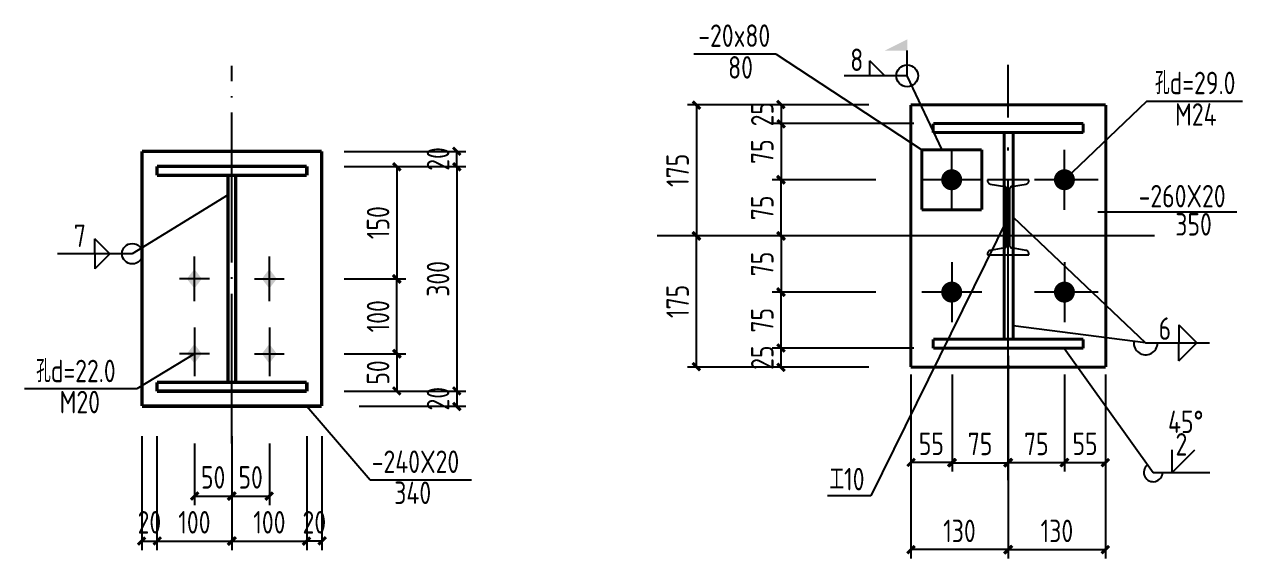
# Model space of a CAD drawing. Header units: millimetres. Extents: x 866561 to 877878, y 40199 to 44891.
# Drawn here: x 877280.9 to 877443.4, y 40334.5 to 40405.8 of the extents above; entities that cross this region are included whole.
import ezdxf

# ---------------------------------------------------------------- set-up
doc = ezdxf.new("R2010")
doc.units = ezdxf.units.MM
doc.header["$LTSCALE"] = 1000
doc.header["$MEASUREMENT"] = 0
doc.linetypes.add('DASH', pattern=[0.35, 0.25, -0.1])
doc.linetypes.add('DOTE', pattern=[2.42, 2, -0.2, 0.02, -0.2])
for name, color, linetype in [('10', 7, 'Continuous'), ('1000', 2, 'Continuous'), ('DIM', 7, 'Continuous'), ('DOTE', 1, 'DOTE'), ('Prof', 2, 'Continuous'), ('尺寸标注', 7, 'Continuous'), ('层10', 7, 'Continuous'), ('焊缝标注', 3, 'Continuous'), ('编号标注', 253, 'Continuous'), ('螺栓孔标注', 253, 'Continuous'), ('钢板标注', 253, 'Continuous')]:
    doc.layers.add(name, color=color, linetype=linetype)
doc.styles.add('GBHZ', font='gbenor.shx', dxfattribs={"width": 0.9, "bigfont": 'gbcbig.shx'})
doc.dimstyles.new('Y10', dxfattribs={"dimscale": 0, "dimtxt": 3, "dimasz": 0.01, "dimexe": 1.2, "dimexo": 1, "dimgap": 1, "dimtad": 1, "dimdec": 0, "dimlfac": 10, "dimzin": 0, "dimdsep": 46, "dimtxsty": 'GBHZ', "dimblk1": 'DX', "dimblk2": 'DX', "dimsah": 1, "dimcen": 0.09, "dimdle": 1, "dimadec": 0, "dimazin": 0, "dimtfac": 1, "dimtdec": 0, "dimtix": 1, "dimtmove": 2, "dimatfit": 3, "dimldrblk": 'DX', "dimfxl": 0, "dimtolj": 1, "dimtzin": 0, "dimarcsym": 0})

# ---------------------------------------------------------------- blocks, each defined once
blk = doc.blocks.new('DX')
at = {"color": 0, "linetype": 'ByBlock', "const_width": 40}
blk.add_lwpolyline([(-54, -51), (46, 49)], dxfattribs=at)
blk = doc.blocks.new('*D620')
at = {"layer": 'Defpoints', "color": 0, "linetype": 'ByBlock', "transparency": 16777216}
for p in [(877322.57, 40386.87), (877322.57, 40371.87, -3), (877330.57, 40371.87)]:
    blk.add_point(p, dxfattribs=at)
at = {"layer": 'DIM', "color": 0, "linetype": 'ByBlock', "lineweight": -2, "transparency": 16777216}
for p, q in [((877323.57, 40386.87), (877331.77, 40386.87)), ((877330.57, 40386.86), (877330.57, 40371.88)), ((877323.57, 40371.87), (877331.77, 40371.87))]:
    blk.add_line(p, q, dxfattribs=at)
at = {"layer": 'DIM', "color": 0, "linetype": 'ByBlock', "lineweight": -2, "transparency": 16777216, "xscale": 0.01, "yscale": 0.01, "zscale": 0.01}
for p, rotation in [((877330.57, 40386.87), 90), ((877330.57, 40371.87), 270)]:
    blk.add_blockref('DX', p, dxfattribs=dict(at, rotation=rotation))
at = {"layer": 'DIM', "color": 0, "linetype": 'ByBlock', "transparency": 16777216, "insert": (877328.07, 40379.37), "char_height": 3, "attachment_point": 5, "rotation": 90, "style": 'GBHZ'}
blk.add_mtext('\\A1;150', dxfattribs=at)
blk = doc.blocks.new('*D621')
at = {"layer": 'Defpoints', "color": 0, "linetype": 'ByBlock', "transparency": 16777216}
for p in [(877322.57, 40361.87, -3), (877322.57, 40356.87, -3), (877330.57, 40356.87)]:
    blk.add_point(p, dxfattribs=at)
at = {"layer": 'DIM', "color": 0, "linetype": 'ByBlock', "lineweight": -2, "transparency": 16777216}
for p, q in [((877323.57, 40361.87), (877331.77, 40361.87)), ((877330.57, 40361.86), (877330.57, 40356.88)), ((877323.57, 40356.87), (877331.77, 40356.87))]:
    blk.add_line(p, q, dxfattribs=at)
at = {"layer": 'DIM', "color": 0, "linetype": 'ByBlock', "lineweight": -2, "transparency": 16777216, "xscale": 0.01, "yscale": 0.01, "zscale": 0.01}
for p, rotation in [((877330.57, 40361.87), 90), ((877330.57, 40356.87), 270)]:
    blk.add_blockref('DX', p, dxfattribs=dict(at, rotation=rotation))
at = {"layer": 'DIM', "color": 0, "linetype": 'ByBlock', "transparency": 16777216, "insert": (877328.07, 40359.37), "char_height": 3, "attachment_point": 5, "rotation": 90, "style": 'GBHZ'}
blk.add_mtext('\\A1;50', dxfattribs=at)
blk = doc.blocks.new('*D622')
at = {"layer": 'Defpoints', "color": 0, "linetype": 'ByBlock', "transparency": 16777216}
for p in [(877303.57, 40350.87, -3), (877308.57, 40350.87, -3), (877308.57, 40342.87)]:
    blk.add_point(p, dxfattribs=at)
at = {"layer": 'DIM', "color": 0, "linetype": 'ByBlock', "lineweight": -2, "transparency": 16777216}
for p, q in [((877303.57, 40349.87), (877303.57, 40341.67)), ((877308.57, 40349.87), (877308.57, 40341.67)), ((877303.58, 40342.87), (877308.56, 40342.87))]:
    blk.add_line(p, q, dxfattribs=at)
at = {"layer": 'DIM', "color": 0, "linetype": 'ByBlock', "lineweight": -2, "transparency": 16777216, "xscale": 0.01, "yscale": 0.01, "zscale": 0.01, "rotation": 180}
blk.add_blockref('DX', (877303.57, 40342.87), dxfattribs=at)
at = {"layer": 'DIM', "color": 0, "linetype": 'ByBlock', "lineweight": -2, "transparency": 16777216, "xscale": 0.01, "yscale": 0.01, "zscale": 0.01}
blk.add_blockref('DX', (877308.57, 40342.87), dxfattribs=at)
at = {"layer": 'DIM', "color": 0, "linetype": 'ByBlock', "transparency": 16777216, "insert": (877306.07, 40345.37), "char_height": 3, "attachment_point": 5, "style": 'GBHZ'}
blk.add_mtext('\\A1;50', dxfattribs=at)
blk = doc.blocks.new('*D623')
at = {"layer": 'Defpoints', "color": 0, "linetype": 'ByBlock', "transparency": 16777216}
for p in [(877308.57, 40350.87, -3), (877313.57, 40350.87, -3), (877313.57, 40342.87)]:
    blk.add_point(p, dxfattribs=at)
at = {"layer": 'DIM', "color": 0, "linetype": 'ByBlock', "lineweight": -2, "transparency": 16777216}
for p, q in [((877308.57, 40349.87), (877308.57, 40341.67)), ((877313.57, 40349.87), (877313.57, 40341.67)), ((877308.58, 40342.87), (877313.56, 40342.87))]:
    blk.add_line(p, q, dxfattribs=at)
at = {"layer": 'DIM', "color": 0, "linetype": 'ByBlock', "lineweight": -2, "transparency": 16777216, "xscale": 0.01, "yscale": 0.01, "zscale": 0.01, "rotation": 180}
blk.add_blockref('DX', (877308.57, 40342.87), dxfattribs=at)
at = {"layer": 'DIM', "color": 0, "linetype": 'ByBlock', "lineweight": -2, "transparency": 16777216, "xscale": 0.01, "yscale": 0.01, "zscale": 0.01}
blk.add_blockref('DX', (877313.57, 40342.87), dxfattribs=at)
at = {"layer": 'DIM', "color": 0, "linetype": 'ByBlock', "transparency": 16777216, "insert": (877311.07, 40345.37), "char_height": 3, "attachment_point": 5, "style": 'GBHZ'}
blk.add_mtext('\\A1;50', dxfattribs=at)
blk = doc.blocks.new('*D624')
at = {"layer": 'Defpoints', "color": 0, "linetype": 'ByBlock', "transparency": 16777216}
for p in [(877298.57, 40351.87, -3), (877308.57, 40351.87, -3), (877308.57, 40336.87)]:
    blk.add_point(p, dxfattribs=at)
at = {"layer": 'DIM', "color": 0, "linetype": 'ByBlock', "lineweight": -2, "transparency": 16777216}
for p, q in [((877298.57, 40350.87), (877298.57, 40335.67)), ((877308.57, 40350.87), (877308.57, 40335.67)), ((877298.58, 40336.87), (877308.56, 40336.87))]:
    blk.add_line(p, q, dxfattribs=at)
at = {"layer": 'DIM', "color": 0, "linetype": 'ByBlock', "lineweight": -2, "transparency": 16777216, "xscale": 0.01, "yscale": 0.01, "zscale": 0.01, "rotation": 180}
blk.add_blockref('DX', (877298.57, 40336.87), dxfattribs=at)
at = {"layer": 'DIM', "color": 0, "linetype": 'ByBlock', "lineweight": -2, "transparency": 16777216, "xscale": 0.01, "yscale": 0.01, "zscale": 0.01}
blk.add_blockref('DX', (877308.57, 40336.87), dxfattribs=at)
at = {"layer": 'DIM', "color": 0, "linetype": 'ByBlock', "transparency": 16777216, "insert": (877303.57, 40339.37), "char_height": 3, "attachment_point": 5, "style": 'GBHZ'}
blk.add_mtext('\\A1;100', dxfattribs=at)
blk = doc.blocks.new('*D625')
at = {"layer": 'Defpoints', "color": 0, "linetype": 'ByBlock', "transparency": 16777216}
for p in [(877308.57, 40351.87, -3), (877318.57, 40351.87, -3), (877318.57, 40336.87)]:
    blk.add_point(p, dxfattribs=at)
at = {"layer": 'DIM', "color": 0, "linetype": 'ByBlock', "lineweight": -2, "transparency": 16777216}
for p, q in [((877308.57, 40350.87), (877308.57, 40335.67)), ((877318.57, 40350.87), (877318.57, 40335.67)), ((877308.58, 40336.87), (877318.56, 40336.87))]:
    blk.add_line(p, q, dxfattribs=at)
at = {"layer": 'DIM', "color": 0, "linetype": 'ByBlock', "lineweight": -2, "transparency": 16777216, "xscale": 0.01, "yscale": 0.01, "zscale": 0.01, "rotation": 180}
blk.add_blockref('DX', (877308.57, 40336.87), dxfattribs=at)
at = {"layer": 'DIM', "color": 0, "linetype": 'ByBlock', "lineweight": -2, "transparency": 16777216, "xscale": 0.01, "yscale": 0.01, "zscale": 0.01}
blk.add_blockref('DX', (877318.57, 40336.87), dxfattribs=at)
at = {"layer": 'DIM', "color": 0, "linetype": 'ByBlock', "transparency": 16777216, "insert": (877313.57, 40339.37), "char_height": 3, "attachment_point": 5, "style": 'GBHZ'}
blk.add_mtext('\\A1;100', dxfattribs=at)
blk = doc.blocks.new('*D626')
at = {"layer": 'Defpoints', "color": 0, "linetype": 'ByBlock', "transparency": 16777216}
for p in [(877330.57, 40386.87, -3), (877322.57, 40356.87, -3), (877338.57, 40356.87)]:
    blk.add_point(p, dxfattribs=at)
at = {"layer": 'DIM', "color": 0, "linetype": 'ByBlock', "lineweight": -2, "transparency": 16777216}
for p, q in [((877331.57, 40386.87), (877339.77, 40386.87)), ((877338.57, 40386.86), (877338.57, 40356.88)), ((877323.57, 40356.87), (877339.77, 40356.87))]:
    blk.add_line(p, q, dxfattribs=at)
at = {"layer": 'DIM', "color": 0, "linetype": 'ByBlock', "lineweight": -2, "transparency": 16777216, "xscale": 0.01, "yscale": 0.01, "zscale": 0.01}
for p, rotation in [((877338.57, 40386.87), 90), ((877338.57, 40356.87), 270)]:
    blk.add_blockref('DX', p, dxfattribs=dict(at, rotation=rotation))
at = {"layer": 'DIM', "color": 0, "linetype": 'ByBlock', "transparency": 16777216, "insert": (877336.07, 40371.87), "char_height": 3, "attachment_point": 5, "rotation": 90, "style": 'GBHZ'}
blk.add_mtext('\\A1;300', dxfattribs=at)
blk = doc.blocks.new('*D627')
at = {"layer": 'Defpoints', "color": 0, "linetype": 'ByBlock', "transparency": 16777216}
for p in [(877323.57, 40356.87), (877324.57, 40354.87), (877338.57, 40354.87)]:
    blk.add_point(p, dxfattribs=at)
at = {"layer": 'DIM', "color": 0, "linetype": 'ByBlock', "lineweight": -2, "transparency": 16777216}
for p, q in [((877324.57, 40356.87), (877339.77, 40356.87)), ((877338.57, 40356.88), (877338.57, 40356.89)), ((877338.57, 40356.87), (877338.57, 40354.87)), ((877325.57, 40354.87), (877339.77, 40354.87)), ((877338.57, 40354.86), (877338.57, 40354.85))]:
    blk.add_line(p, q, dxfattribs=at)
at = {"layer": 'DIM', "color": 0, "linetype": 'ByBlock', "lineweight": -2, "transparency": 16777216, "xscale": 0.01, "yscale": 0.01, "zscale": 0.01}
for p, rotation in [((877338.57, 40356.87), 270), ((877338.57, 40354.87), 90)]:
    blk.add_blockref('DX', p, dxfattribs=dict(at, rotation=rotation))
at = {"layer": 'DIM', "color": 0, "linetype": 'ByBlock', "transparency": 16777216, "insert": (877336.07, 40355.87), "char_height": 3, "attachment_point": 5, "rotation": 90, "style": 'GBHZ'}
blk.add_mtext('\\A1;20', dxfattribs=at)
blk = doc.blocks.new('*D628')
at = {"layer": 'Defpoints', "color": 0, "linetype": 'ByBlock', "transparency": 16777216}
for p in [(877322.57, 40388.87, -3), (877338.57, 40388.87), (877323.57, 40386.87)]:
    blk.add_point(p, dxfattribs=at)
at = {"layer": 'DIM', "color": 0, "linetype": 'ByBlock', "lineweight": -2, "transparency": 16777216}
for p, q in [((877323.57, 40388.87), (877339.77, 40388.87)), ((877338.57, 40388.88), (877338.57, 40388.89)), ((877338.57, 40386.87), (877338.57, 40388.87)), ((877324.57, 40386.87), (877339.77, 40386.87)), ((877338.57, 40386.86), (877338.57, 40386.85))]:
    blk.add_line(p, q, dxfattribs=at)
at = {"layer": 'DIM', "color": 0, "linetype": 'ByBlock', "lineweight": -2, "transparency": 16777216, "xscale": 0.01, "yscale": 0.01, "zscale": 0.01}
for p, rotation in [((877338.57, 40388.87), 270), ((877338.57, 40386.87), 90)]:
    blk.add_blockref('DX', p, dxfattribs=dict(at, rotation=rotation))
at = {"layer": 'DIM', "color": 0, "linetype": 'ByBlock', "transparency": 16777216, "insert": (877336.07, 40387.87), "char_height": 3, "attachment_point": 5, "rotation": 90, "style": 'GBHZ'}
blk.add_mtext('\\A1;20', dxfattribs=at)
blk = doc.blocks.new('*D629')
at = {"layer": 'Defpoints', "color": 0, "linetype": 'ByBlock', "transparency": 16777216}
for p in [(877322.57, 40371.87, -3), (877330.57, 40371.87), (877322.57, 40361.87, -3)]:
    blk.add_point(p, dxfattribs=at)
at = {"layer": 'DIM', "color": 0, "linetype": 'ByBlock', "lineweight": -2, "transparency": 16777216}
for p, q in [((877323.57, 40371.87), (877331.77, 40371.87)), ((877330.57, 40361.88), (877330.57, 40371.86)), ((877323.57, 40361.87), (877331.77, 40361.87))]:
    blk.add_line(p, q, dxfattribs=at)
at = {"layer": 'DIM', "color": 0, "linetype": 'ByBlock', "lineweight": -2, "transparency": 16777216, "xscale": 0.01, "yscale": 0.01, "zscale": 0.01}
for p, rotation in [((877330.57, 40371.87), 90), ((877330.57, 40361.87), 270)]:
    blk.add_blockref('DX', p, dxfattribs=dict(at, rotation=rotation))
at = {"layer": 'DIM', "color": 0, "linetype": 'ByBlock', "transparency": 16777216, "insert": (877328.07, 40366.87), "char_height": 3, "attachment_point": 5, "rotation": 90, "style": 'GBHZ'}
blk.add_mtext('\\A1;100', dxfattribs=at)
blk = doc.blocks.new('*D630')
at = {"layer": 'Defpoints', "color": 0, "linetype": 'ByBlock', "transparency": 16777216}
for p in [(877318.57, 40351.87, -3), (877320.57, 40351.87, -3), (877318.57, 40336.87)]:
    blk.add_point(p, dxfattribs=at)
at = {"layer": 'DIM', "color": 0, "linetype": 'ByBlock', "lineweight": -2, "transparency": 16777216}
for p, q in [((877318.57, 40350.87), (877318.57, 40335.67)), ((877320.57, 40350.87), (877320.57, 40335.67)), ((877318.56, 40336.87), (877318.55, 40336.87)), ((877320.57, 40336.87), (877318.57, 40336.87)), ((877320.58, 40336.87), (877320.59, 40336.87))]:
    blk.add_line(p, q, dxfattribs=at)
at = {"layer": 'DIM', "color": 0, "linetype": 'ByBlock', "lineweight": -2, "transparency": 16777216, "xscale": 0.01, "yscale": 0.01, "zscale": 0.01}
blk.add_blockref('DX', (877318.57, 40336.87), dxfattribs=at)
at = {"layer": 'DIM', "color": 0, "linetype": 'ByBlock', "lineweight": -2, "transparency": 16777216, "xscale": 0.01, "yscale": 0.01, "zscale": 0.01, "rotation": 180}
blk.add_blockref('DX', (877320.57, 40336.87), dxfattribs=at)
at = {"layer": 'DIM', "color": 0, "linetype": 'ByBlock', "transparency": 16777216, "insert": (877319.57, 40339.37), "char_height": 3, "attachment_point": 5, "style": 'GBHZ'}
blk.add_mtext('\\A1;20', dxfattribs=at)
blk = doc.blocks.new('*D631')
at = {"layer": 'Defpoints', "color": 0, "linetype": 'ByBlock', "transparency": 16777216}
for p in [(877296.57, 40351.87, -3), (877298.57, 40351.87, -3), (877298.57, 40336.87)]:
    blk.add_point(p, dxfattribs=at)
at = {"layer": 'DIM', "color": 0, "linetype": 'ByBlock', "lineweight": -2, "transparency": 16777216}
for p, q in [((877296.57, 40350.87), (877296.57, 40335.67)), ((877298.57, 40350.87), (877298.57, 40335.67)), ((877296.56, 40336.87), (877296.55, 40336.87)), ((877296.57, 40336.87), (877298.57, 40336.87)), ((877298.58, 40336.87), (877298.59, 40336.87))]:
    blk.add_line(p, q, dxfattribs=at)
at = {"layer": 'DIM', "color": 0, "linetype": 'ByBlock', "lineweight": -2, "transparency": 16777216, "xscale": 0.01, "yscale": 0.01, "zscale": 0.01}
blk.add_blockref('DX', (877296.57, 40336.87), dxfattribs=at)
at = {"layer": 'DIM', "color": 0, "linetype": 'ByBlock', "lineweight": -2, "transparency": 16777216, "xscale": 0.01, "yscale": 0.01, "zscale": 0.01, "rotation": 180}
blk.add_blockref('DX', (877298.57, 40336.87), dxfattribs=at)
at = {"layer": 'DIM', "color": 0, "linetype": 'ByBlock', "transparency": 16777216, "insert": (877297.57, 40339.37), "char_height": 3, "attachment_point": 5, "style": 'GBHZ'}
blk.add_mtext('\\A1;20', dxfattribs=at)
blk = doc.blocks.new('*D778')
at = {"layer": 'Defpoints', "color": 0, "linetype": 'ByBlock', "transparency": 16777216}
for p in [(877412.12, 40352.1), (877425.12, 40352.1), (877425.12, 40335.72)]:
    blk.add_point(p, dxfattribs=at)
at = {"layer": 'DIM', "color": 0, "linetype": 'ByBlock', "lineweight": -2, "transparency": 16777216}
for p, q in [((877412.12, 40351.1), (877412.12, 40334.52)), ((877425.12, 40351.1), (877425.12, 40334.52)), ((877412.13, 40335.72), (877425.11, 40335.72))]:
    blk.add_line(p, q, dxfattribs=at)
at = {"layer": 'DIM', "color": 0, "linetype": 'ByBlock', "lineweight": -2, "transparency": 16777216, "xscale": 0.01, "yscale": 0.01, "zscale": 0.01, "rotation": 180}
blk.add_blockref('DX', (877412.12, 40335.72), dxfattribs=at)
at = {"layer": 'DIM', "color": 0, "linetype": 'ByBlock', "lineweight": -2, "transparency": 16777216, "xscale": 0.01, "yscale": 0.01, "zscale": 0.01}
blk.add_blockref('DX', (877425.12, 40335.72), dxfattribs=at)
at = {"layer": 'DIM', "color": 0, "linetype": 'ByBlock', "transparency": 16777216, "insert": (877418.62, 40338.22), "char_height": 3, "attachment_point": 5, "style": 'GBHZ'}
blk.add_mtext('\\A1;130', dxfattribs=at)
blk = doc.blocks.new('*D779')
at = {"layer": 'Defpoints', "color": 0, "linetype": 'ByBlock', "transparency": 16777216}
for p in [(877412.12, 40353.36), (877399.12, 40352.1), (877399.12, 40335.72)]:
    blk.add_point(p, dxfattribs=at)
at = {"layer": 'DIM', "color": 0, "linetype": 'ByBlock', "lineweight": -2, "transparency": 16777216}
for p, q in [((877399.12, 40351.1), (877399.12, 40334.52)), ((877412.12, 40352.36), (877412.12, 40334.52)), ((877412.11, 40335.72), (877399.13, 40335.72))]:
    blk.add_line(p, q, dxfattribs=at)
at = {"layer": 'DIM', "color": 0, "linetype": 'ByBlock', "lineweight": -2, "transparency": 16777216, "xscale": 0.01, "yscale": 0.01, "zscale": 0.01, "rotation": 180}
blk.add_blockref('DX', (877399.12, 40335.72), dxfattribs=at)
at = {"layer": 'DIM', "color": 0, "linetype": 'ByBlock', "lineweight": -2, "transparency": 16777216, "xscale": 0.01, "yscale": 0.01, "zscale": 0.01}
blk.add_blockref('DX', (877412.12, 40335.72), dxfattribs=at)
at = {"layer": 'DIM', "color": 0, "linetype": 'ByBlock', "transparency": 16777216, "insert": (877405.62, 40338.22), "char_height": 3, "attachment_point": 5, "style": 'GBHZ'}
blk.add_mtext('\\A1;130', dxfattribs=at)
blk = doc.blocks.new('*D780')
at = {"layer": 'Defpoints', "color": 0, "linetype": 'ByBlock', "transparency": 16777216}
for p in [(877390.98, 40395.1), (877370.53, 40377.6), (877387.98, 40377.6)]:
    blk.add_point(p, dxfattribs=at)
at = {"layer": 'DIM', "color": 0, "linetype": 'ByBlock', "lineweight": -2, "transparency": 16777216}
for p, q in [((877389.98, 40395.1), (877369.33, 40395.1)), ((877370.53, 40395.09), (877370.53, 40377.61)), ((877386.98, 40377.6), (877369.33, 40377.6))]:
    blk.add_line(p, q, dxfattribs=at)
at = {"layer": 'DIM', "color": 0, "linetype": 'ByBlock', "lineweight": -2, "transparency": 16777216, "xscale": 0.01, "yscale": 0.01, "zscale": 0.01}
for p, rotation in [((877370.53, 40395.1), 90), ((877370.53, 40377.6), 270)]:
    blk.add_blockref('DX', p, dxfattribs=dict(at, rotation=rotation))
at = {"layer": 'DIM', "color": 0, "linetype": 'ByBlock', "transparency": 16777216, "insert": (877368.03, 40386.35), "char_height": 3, "attachment_point": 5, "rotation": 90, "style": 'GBHZ'}
blk.add_mtext('\\A1;175', dxfattribs=at)
blk = doc.blocks.new('*D781')
at = {"layer": 'Defpoints', "color": 0, "linetype": 'ByBlock', "transparency": 16777216}
for p in [(877370.53, 40377.6), (877387.98, 40377.6), (877390.98, 40360.1)]:
    blk.add_point(p, dxfattribs=at)
at = {"layer": 'DIM', "color": 0, "linetype": 'ByBlock', "lineweight": -2, "transparency": 16777216}
for p, q in [((877386.98, 40377.6), (877369.33, 40377.6)), ((877370.53, 40360.11), (877370.53, 40377.59)), ((877389.98, 40360.1), (877369.33, 40360.1))]:
    blk.add_line(p, q, dxfattribs=at)
at = {"layer": 'DIM', "color": 0, "linetype": 'ByBlock', "lineweight": -2, "transparency": 16777216, "xscale": 0.01, "yscale": 0.01, "zscale": 0.01}
for p, rotation in [((877370.53, 40377.6), 90), ((877370.53, 40360.1), 270)]:
    blk.add_blockref('DX', p, dxfattribs=dict(at, rotation=rotation))
at = {"layer": 'DIM', "color": 0, "linetype": 'ByBlock', "transparency": 16777216, "insert": (877368.03, 40368.85), "char_height": 3, "attachment_point": 5, "rotation": 90, "style": 'GBHZ'}
blk.add_mtext('\\A1;175', dxfattribs=at)
blk = doc.blocks.new('*D782')
at = {"layer": 'Defpoints', "color": 0, "linetype": 'ByBlock', "transparency": 16777216}
for p in [(877399.12, 40360.1), (877404.63, 40360.1), (877399.12, 40347.35)]:
    blk.add_point(p, dxfattribs=at)
at = {"layer": 'DIM', "color": 0, "linetype": 'ByBlock', "lineweight": -2, "transparency": 16777216}
for p, q in [((877399.12, 40359.1), (877399.12, 40346.15)), ((877404.63, 40359.1), (877404.63, 40346.15)), ((877404.62, 40347.35), (877399.13, 40347.35))]:
    blk.add_line(p, q, dxfattribs=at)
at = {"layer": 'DIM', "color": 0, "linetype": 'ByBlock', "lineweight": -2, "transparency": 16777216, "xscale": 0.01, "yscale": 0.01, "zscale": 0.01, "rotation": 180}
blk.add_blockref('DX', (877399.12, 40347.35), dxfattribs=at)
at = {"layer": 'DIM', "color": 0, "linetype": 'ByBlock', "lineweight": -2, "transparency": 16777216, "xscale": 0.01, "yscale": 0.01, "zscale": 0.01}
blk.add_blockref('DX', (877404.63, 40347.35), dxfattribs=at)
at = {"layer": 'DIM', "color": 0, "linetype": 'ByBlock', "transparency": 16777216, "insert": (877401.87, 40349.85), "char_height": 3, "attachment_point": 5, "style": 'GBHZ'}
blk.add_mtext('\\A1;55', dxfattribs=at)
blk = doc.blocks.new('*D783')
at = {"layer": 'Defpoints', "color": 0, "linetype": 'ByBlock', "transparency": 16777216}
for p in [(877412.12, 40362.6), (877404.63, 40360.1), (877412.12, 40347.33)]:
    blk.add_point(p, dxfattribs=at)
at = {"layer": 'DIM', "color": 0, "linetype": 'ByBlock', "lineweight": -2, "transparency": 16777216}
for p, q in [((877412.12, 40361.6), (877412.12, 40346.13)), ((877404.63, 40359.1), (877404.63, 40346.13)), ((877404.64, 40347.33), (877412.11, 40347.33))]:
    blk.add_line(p, q, dxfattribs=at)
at = {"layer": 'DIM', "color": 0, "linetype": 'ByBlock', "lineweight": -2, "transparency": 16777216, "xscale": 0.01, "yscale": 0.01, "zscale": 0.01, "rotation": 180}
blk.add_blockref('DX', (877404.63, 40347.33), dxfattribs=at)
at = {"layer": 'DIM', "color": 0, "linetype": 'ByBlock', "lineweight": -2, "transparency": 16777216, "xscale": 0.01, "yscale": 0.01, "zscale": 0.01}
blk.add_blockref('DX', (877412.12, 40347.33), dxfattribs=at)
at = {"layer": 'DIM', "color": 0, "linetype": 'ByBlock', "transparency": 16777216, "insert": (877408.37, 40349.83), "char_height": 3, "attachment_point": 5, "style": 'GBHZ'}
blk.add_mtext('\\A1;75', dxfattribs=at)
blk = doc.blocks.new('*D784')
at = {"layer": 'Defpoints', "color": 0, "linetype": 'ByBlock', "transparency": 16777216}
for p in [(877394.55, 40395.1), (877381.82, 40392.6), (877400.55, 40392.6)]:
    blk.add_point(p, dxfattribs=at)
at = {"layer": 'DIM', "color": 0, "linetype": 'ByBlock', "lineweight": -2, "transparency": 16777216}
for p, q in [((877393.55, 40395.1), (877380.62, 40395.1)), ((877381.82, 40395.11), (877381.82, 40395.12)), ((877381.82, 40395.1), (877381.82, 40392.6)), ((877399.55, 40392.6), (877380.62, 40392.6)), ((877381.82, 40392.59), (877381.82, 40392.58))]:
    blk.add_line(p, q, dxfattribs=at)
at = {"layer": 'DIM', "color": 0, "linetype": 'ByBlock', "lineweight": -2, "transparency": 16777216, "xscale": 0.01, "yscale": 0.01, "zscale": 0.01}
for p, rotation in [((877381.82, 40395.1), 270), ((877381.82, 40392.6), 90)]:
    blk.add_blockref('DX', p, dxfattribs=dict(at, rotation=rotation))
at = {"layer": 'DIM', "color": 0, "linetype": 'ByBlock', "transparency": 16777216, "insert": (877379.32, 40393.85), "char_height": 3, "attachment_point": 5, "rotation": 90, "style": 'GBHZ'}
blk.add_mtext('\\A1;25', dxfattribs=at)
blk = doc.blocks.new('*D785')
at = {"layer": 'Defpoints', "color": 0, "linetype": 'ByBlock', "transparency": 16777216}
for p in [(877400.55, 40392.6), (877381.82, 40385.1), (877395.48, 40385.1)]:
    blk.add_point(p, dxfattribs=at)
at = {"layer": 'DIM', "color": 0, "linetype": 'ByBlock', "lineweight": -2, "transparency": 16777216}
for p, q in [((877399.55, 40392.6), (877380.62, 40392.6)), ((877381.82, 40392.59), (877381.82, 40385.11)), ((877394.48, 40385.1), (877380.62, 40385.1))]:
    blk.add_line(p, q, dxfattribs=at)
at = {"layer": 'DIM', "color": 0, "linetype": 'ByBlock', "lineweight": -2, "transparency": 16777216, "xscale": 0.01, "yscale": 0.01, "zscale": 0.01}
for p, rotation in [((877381.82, 40392.6), 90), ((877381.82, 40385.1), 270)]:
    blk.add_blockref('DX', p, dxfattribs=dict(at, rotation=rotation))
at = {"layer": 'DIM', "color": 0, "linetype": 'ByBlock', "transparency": 16777216, "insert": (877379.32, 40388.85), "char_height": 3, "attachment_point": 5, "rotation": 90, "style": 'GBHZ'}
blk.add_mtext('\\A1;75', dxfattribs=at)
blk = doc.blocks.new('*D786')
at = {"layer": 'Defpoints', "color": 0, "linetype": 'ByBlock', "transparency": 16777216}
for p in [(877381.82, 40362.6), (877400.55, 40362.6), (877394.55, 40360.1)]:
    blk.add_point(p, dxfattribs=at)
at = {"layer": 'DIM', "color": 0, "linetype": 'ByBlock', "lineweight": -2, "transparency": 16777216}
for p, q in [((877399.55, 40362.6), (877380.62, 40362.6)), ((877381.82, 40362.61), (877381.82, 40362.62)), ((877381.82, 40360.1), (877381.82, 40362.6)), ((877393.55, 40360.1), (877380.62, 40360.1)), ((877381.82, 40360.09), (877381.82, 40360.08))]:
    blk.add_line(p, q, dxfattribs=at)
at = {"layer": 'DIM', "color": 0, "linetype": 'ByBlock', "lineweight": -2, "transparency": 16777216, "xscale": 0.01, "yscale": 0.01, "zscale": 0.01}
for p, rotation in [((877381.82, 40362.6), 270), ((877381.82, 40360.1), 90)]:
    blk.add_blockref('DX', p, dxfattribs=dict(at, rotation=rotation))
at = {"layer": 'DIM', "color": 0, "linetype": 'ByBlock', "transparency": 16777216, "insert": (877379.32, 40361.35), "char_height": 3, "attachment_point": 5, "rotation": 90, "style": 'GBHZ'}
blk.add_mtext('\\A1;25', dxfattribs=at)
blk = doc.blocks.new('*D787')
at = {"layer": 'Defpoints', "color": 0, "linetype": 'ByBlock', "transparency": 16777216}
for p in [(877419.62, 40360.1), (877425.12, 40360.1), (877425.12, 40347.35)]:
    blk.add_point(p, dxfattribs=at)
at = {"layer": 'DIM', "color": 0, "linetype": 'ByBlock', "lineweight": -2, "transparency": 16777216}
for p, q in [((877419.62, 40359.1), (877419.62, 40346.15)), ((877425.12, 40359.1), (877425.12, 40346.15)), ((877419.63, 40347.35), (877425.11, 40347.35))]:
    blk.add_line(p, q, dxfattribs=at)
at = {"layer": 'DIM', "color": 0, "linetype": 'ByBlock', "lineweight": -2, "transparency": 16777216, "xscale": 0.01, "yscale": 0.01, "zscale": 0.01, "rotation": 180}
blk.add_blockref('DX', (877419.62, 40347.35), dxfattribs=at)
at = {"layer": 'DIM', "color": 0, "linetype": 'ByBlock', "lineweight": -2, "transparency": 16777216, "xscale": 0.01, "yscale": 0.01, "zscale": 0.01}
blk.add_blockref('DX', (877425.12, 40347.35), dxfattribs=at)
at = {"layer": 'DIM', "color": 0, "linetype": 'ByBlock', "transparency": 16777216, "insert": (877422.37, 40349.85), "char_height": 3, "attachment_point": 5, "style": 'GBHZ'}
blk.add_mtext('\\A1;55', dxfattribs=at)
blk = doc.blocks.new('*D788')
at = {"layer": 'Defpoints', "color": 0, "linetype": 'ByBlock', "transparency": 16777216}
for p in [(877412.12, 40362.6), (877419.62, 40360.1), (877412.12, 40347.33)]:
    blk.add_point(p, dxfattribs=at)
at = {"layer": 'DIM', "color": 0, "linetype": 'ByBlock', "lineweight": -2, "transparency": 16777216}
for p, q in [((877412.12, 40361.6), (877412.12, 40346.13)), ((877419.62, 40359.1), (877419.62, 40346.13)), ((877419.61, 40347.33), (877412.13, 40347.33))]:
    blk.add_line(p, q, dxfattribs=at)
at = {"layer": 'DIM', "color": 0, "linetype": 'ByBlock', "lineweight": -2, "transparency": 16777216, "xscale": 0.01, "yscale": 0.01, "zscale": 0.01, "rotation": 180}
blk.add_blockref('DX', (877412.12, 40347.33), dxfattribs=at)
at = {"layer": 'DIM', "color": 0, "linetype": 'ByBlock', "lineweight": -2, "transparency": 16777216, "xscale": 0.01, "yscale": 0.01, "zscale": 0.01}
blk.add_blockref('DX', (877419.62, 40347.33), dxfattribs=at)
at = {"layer": 'DIM', "color": 0, "linetype": 'ByBlock', "transparency": 16777216, "insert": (877415.87, 40349.83), "char_height": 3, "attachment_point": 5, "style": 'GBHZ'}
blk.add_mtext('\\A1;75', dxfattribs=at)
blk = doc.blocks.new('*D789')
at = {"layer": 'Defpoints', "color": 0, "linetype": 'ByBlock', "transparency": 16777216}
for p in [(877381.82, 40385.1), (877395.48, 40385.1), (877400.55, 40377.6)]:
    blk.add_point(p, dxfattribs=at)
at = {"layer": 'DIM', "color": 0, "linetype": 'ByBlock', "lineweight": -2, "transparency": 16777216}
for p, q in [((877394.48, 40385.1), (877380.62, 40385.1)), ((877381.82, 40377.61), (877381.82, 40385.09)), ((877399.55, 40377.6), (877380.62, 40377.6))]:
    blk.add_line(p, q, dxfattribs=at)
at = {"layer": 'DIM', "color": 0, "linetype": 'ByBlock', "lineweight": -2, "transparency": 16777216, "xscale": 0.01, "yscale": 0.01, "zscale": 0.01}
for p, rotation in [((877381.82, 40385.1), 90), ((877381.82, 40377.6), 270)]:
    blk.add_blockref('DX', p, dxfattribs=dict(at, rotation=rotation))
at = {"layer": 'DIM', "color": 0, "linetype": 'ByBlock', "transparency": 16777216, "insert": (877379.32, 40381.35), "char_height": 3, "attachment_point": 5, "rotation": 90, "style": 'GBHZ'}
blk.add_mtext('\\A1;75', dxfattribs=at)
blk = doc.blocks.new('*D790')
at = {"layer": 'Defpoints', "color": 0, "linetype": 'ByBlock', "transparency": 16777216}
for p in [(877381.82, 40370.1), (877395.48, 40370.1), (877400.55, 40362.6)]:
    blk.add_point(p, dxfattribs=at)
at = {"layer": 'DIM', "color": 0, "linetype": 'ByBlock', "lineweight": -2, "transparency": 16777216}
for p, q in [((877394.48, 40370.1), (877380.62, 40370.1)), ((877381.82, 40362.61), (877381.82, 40370.09)), ((877399.55, 40362.6), (877380.62, 40362.6))]:
    blk.add_line(p, q, dxfattribs=at)
at = {"layer": 'DIM', "color": 0, "linetype": 'ByBlock', "lineweight": -2, "transparency": 16777216, "xscale": 0.01, "yscale": 0.01, "zscale": 0.01}
for p, rotation in [((877381.82, 40370.1), 90), ((877381.82, 40362.6), 270)]:
    blk.add_blockref('DX', p, dxfattribs=dict(at, rotation=rotation))
at = {"layer": 'DIM', "color": 0, "linetype": 'ByBlock', "transparency": 16777216, "insert": (877379.32, 40366.35), "char_height": 3, "attachment_point": 5, "rotation": 90, "style": 'GBHZ'}
blk.add_mtext('\\A1;75', dxfattribs=at)
blk = doc.blocks.new('*D791')
at = {"layer": 'Defpoints', "color": 0, "linetype": 'ByBlock', "transparency": 16777216}
for p in [(877400.55, 40377.6), (877381.82, 40370.1), (877395.48, 40370.1)]:
    blk.add_point(p, dxfattribs=at)
at = {"layer": 'DIM', "color": 0, "linetype": 'ByBlock', "lineweight": -2, "transparency": 16777216}
for p, q in [((877399.55, 40377.6), (877380.62, 40377.6)), ((877381.82, 40377.59), (877381.82, 40370.11)), ((877394.48, 40370.1), (877380.62, 40370.1))]:
    blk.add_line(p, q, dxfattribs=at)
at = {"layer": 'DIM', "color": 0, "linetype": 'ByBlock', "lineweight": -2, "transparency": 16777216, "xscale": 0.01, "yscale": 0.01, "zscale": 0.01}
for p, rotation in [((877381.82, 40377.6), 90), ((877381.82, 40370.1), 270)]:
    blk.add_blockref('DX', p, dxfattribs=dict(at, rotation=rotation))
at = {"layer": 'DIM', "color": 0, "linetype": 'ByBlock', "transparency": 16777216, "insert": (877379.32, 40373.85), "char_height": 3, "attachment_point": 5, "rotation": 90, "style": 'GBHZ'}
blk.add_mtext('\\A1;75', dxfattribs=at)

msp = doc.modelspace()

# ---------------------------------------------------------------- linework, layer by layer
at = {"layer": '10', "linetype": 'ByBlock'}
for p, q in [((877404.586, 40381.097), (877404.586, 40389.097)), ((877419.624, 40381.097), (877419.624, 40389.097)), ((877408.586, 40385.097), (877400.586, 40385.097)), ((877424.124, 40385.097), (877415.624, 40385.097)), ((877404.586, 40374.097), (877404.586, 40366.097)), ((877419.624, 40374.097), (877419.624, 40366.097)), ((877408.586, 40370.097), (877400.586, 40370.097)), ((877424.124, 40370.097), (877415.624, 40370.097))]:
    msp.add_line(p, q, dxfattribs=at)
at = {"layer": '10', "color": 253}
for p, q in [((877303.567, 40368.874, -3), (877303.567, 40374.874, -3)), ((877313.567, 40368.874, -3), (877313.567, 40374.874, -3)), ((877305.567, 40371.874, -3), (877301.567, 40371.874, -3)), ((877311.567, 40371.874, -3), (877315.567, 40371.874, -3)), ((877303.567, 40365.367, -3), (877303.567, 40358.874, -3)), ((877313.567, 40365.367, -3), (877313.567, 40358.874, -3)), ((877305.567, 40361.874, -3), (877301.567, 40361.874, -3)), ((877311.567, 40361.874, -3), (877315.567, 40361.874, -3))]:
    msp.add_line(p, q, dxfattribs=at)
at = {"layer": '10', "linetype": 'ByBlock', "const_width": 1.4}
for points in [[(877404.586, 40385.797, 1), (877404.586, 40384.397, 1), (877404.586, 40385.797, 1)], [(877419.624, 40385.797, 1), (877419.624, 40384.397, 1), (877419.624, 40385.797, 1)], [(877404.586, 40369.397, -1), (877404.586, 40370.797, -1), (877404.586, 40369.397, -1)], [(877419.624, 40369.397, -1), (877419.624, 40370.797, -1), (877419.624, 40369.397, -1)]]:
    msp.add_lwpolyline(points, format="xyb", close=True, dxfattribs=at)
at = {"layer": '10'}
for points in [[(877303.567, 40370.574, -3), (877302.567, 40371.874, -3), (877304.567, 40371.874, -3), (877303.567, 40373.174, -3)], [(877313.567, 40370.574, -3), (877312.567, 40371.874, -3), (877314.567, 40371.874, -3), (877313.567, 40373.174, -3)], [(877303.567, 40363.174, -3), (877302.567, 40361.874, -3), (877304.567, 40361.874, -3), (877303.567, 40360.574, -3)], [(877313.567, 40363.174, -3), (877312.567, 40361.874, -3), (877314.567, 40361.874, -3), (877313.567, 40360.574, -3)]]:
    msp.add_solid(points, dxfattribs=at)
at = {"layer": '1000', "linetype": 'ByBlock', "const_width": 0.4}
for points in [[(877399.124, 40395.097), (877425.124, 40395.097)], [(877399.124, 40395.097), (877399.124, 40360.097)], [(877425.124, 40360.097), (877425.124, 40395.097)], [(877402.124, 40392.597), (877422.124, 40392.597)], [(877402.124, 40391.397), (877402.124, 40392.597)], [(877422.124, 40392.597), (877422.124, 40391.397)], [(877422.124, 40391.397), (877402.124, 40391.397)], [(877411.586, 40363.797), (877411.586, 40391.397)], [(877412.786, 40363.797), (877412.786, 40391.397)], [(877400.586, 40389.097), (877400.586, 40381.097)], [(877408.586, 40389.097), (877400.586, 40389.097)], [(877408.586, 40381.097), (877408.586, 40389.097)], [(877400.586, 40381.097), (877408.586, 40381.097)], [(877402.124, 40363.797), (877402.124, 40362.597)], [(877422.124, 40363.797), (877402.124, 40363.797)], [(877422.124, 40362.597), (877422.124, 40363.797)], [(877402.124, 40362.597), (877422.124, 40362.597)], [(877399.124, 40360.097), (877425.124, 40360.097)]]:
    msp.add_lwpolyline(points, dxfattribs=at)
at = {"layer": '1000', "const_width": 0.45, "elevation": -3}
for points in [[(877320.567, 40388.874), (877296.567, 40388.874)], [(877296.567, 40388.874), (877296.567, 40354.874)], [(877320.567, 40354.874), (877320.567, 40388.874)], [(877296.567, 40354.874), (877320.567, 40354.874)]]:
    msp.add_lwpolyline(points, dxfattribs=at)
at = {"layer": '1000', "linetype": 'ByBlock', "const_width": 0.4}
msp.add_lwpolyline([(877412.124, 40360.197, 1), (877412.124, 40359.997, 1), (877412.124, 40360.197, 1)], format="xyb", close=True, dxfattribs=at)
at = {"layer": 'DOTE', "linetype": 'DOTE', "ltscale": 0.01}
msp.add_line((877308.567, 40349.874, -3), (877308.567, 40400.303, -3), dxfattribs=at)
at = {"layer": 'DOTE', "linetype": 'DOTE', "ltscale": 0.02}
for p, q in [((877412.124, 40345.004), (877412.124, 40400.454)), ((877431.634, 40377.597), (877365.283, 40377.597))]:
    msp.add_line(p, q, dxfattribs=at)
at = {"layer": 'Prof', "linetype": 'DASH', "ltscale": 5}
msp.add_lwpolyline([(877409.374, 40375.097), (877414.874, 40375.097), (877414.874, 40375.246, 0.3689195), (877414.515, 40375.666), (877412.573, 40375.99, -0.3689195), (877412.349, 40376.252), (877412.349, 40383.941, -0.3689195), (877412.573, 40384.204), (877414.515, 40384.527, 0.3689195), (877414.874, 40384.947), (877414.874, 40385.097), (877409.374, 40385.097), (877409.374, 40384.947, 0.3689195), (877409.732, 40384.527), (877411.675, 40384.204, -0.3689195), (877411.899, 40383.941), (877411.899, 40376.252, -0.3689195), (877411.675, 40375.99), (877409.732, 40375.666, 0.3689195), (877409.374, 40375.246)], format="xyb", close=True, dxfattribs=at)
at = {"layer": '尺寸标注', "color": 0}
for p, q in [((877412.124, 40380.097), (877393.794, 40342.891)), ((877412.349, 40380.097), (877411.899, 40380.097)), ((877393.794, 40342.891), (877388.024, 40342.891))]:
    msp.add_line(p, q, dxfattribs=at)
at = {"layer": '尺寸标注', "color": 3, "const_width": 0.45, "elevation": -3}
for points in [[(877298.567, 40386.875), (877298.567, 40385.675)], [(877318.567, 40386.875), (877298.567, 40386.875)], [(877318.567, 40385.675), (877318.567, 40386.875)], [(877298.567, 40385.675), (877318.567, 40385.675)], [(877308.067, 40358.074), (877308.067, 40385.675)], [(877309.067, 40358.074), (877309.067, 40385.675)], [(877298.567, 40358.074), (877298.567, 40356.874)], [(877318.567, 40358.074), (877298.567, 40358.074)], [(877318.567, 40356.874), (877318.567, 40358.074)], [(877298.567, 40356.874), (877318.567, 40356.874)]]:
    msp.add_lwpolyline(points, dxfattribs=at)
at = {"layer": '尺寸标注'}
msp.add_circle((877398.648, 40398.976), 1.46, dxfattribs=at)
msp.add_arc((877430.453, 40363.323), 1.59, 172.73102, 0, dxfattribs=at)
at = {"layer": '层10'}
msp.add_circle((877295.289, 40375.224, -3), 1.369, dxfattribs=at)
at = {"layer": '焊缝标注', "linetype": 'ByBlock'}
for p, q in [((877398.648, 40398.976), (877398.648, 40402.34)), ((877393.648, 40398.976), (877393.648, 40400.976)), ((877395.648, 40398.976), (877393.648, 40400.976)), ((877398.648, 40398.976), (877390.229, 40398.976)), ((877403.336, 40389.097), (877398.648, 40398.976)), ((877412.786, 40380.097), (877430.453, 40363.323)), ((877434.895, 40365.723), (877437.295, 40363.323)), ((877434.895, 40365.723), (877434.895, 40363.323)), ((877430.453, 40363.323), (877412.786, 40365.577)), ((877419.592, 40362.597), (877431.465, 40346.04)), ((877430.453, 40363.323), (877438.964, 40363.323)), ((877434.895, 40360.923), (877437.295, 40363.323)), ((877434.895, 40360.923), (877434.895, 40363.323)), ((877434, 40346.04), (877437, 40349.04)), ((877434, 40346.04), (877434, 40349.04)), ((877431.465, 40346.04), (877439, 40346.04))]:
    msp.add_line(p, q, dxfattribs=at)
at = {"layer": '焊缝标注'}
for p, q in [((877308.067, 40383.083, -3), (877295.289, 40375.224, -3)), ((877292.289, 40375.224, -3), (877290.289, 40377.224, -3)), ((877290.289, 40375.224, -3), (877290.289, 40377.224, -3)), ((877295.289, 40375.224, -3), (877285.289, 40375.224, -3)), ((877292.289, 40375.224, -3), (877290.289, 40373.224, -3)), ((877290.289, 40375.224, -3), (877290.289, 40373.224, -3))]:
    msp.add_line(p, q, dxfattribs=at)
at = {"layer": '焊缝标注', "linetype": 'ByBlock'}
msp.add_arc((877431.465, 40346.04), 1.25, 130.18372, 0, dxfattribs=at)
msp.add_solid([(877398.648, 40402.34), (877395.648, 40402.34), (877398.648, 40403.84)], dxfattribs=at)
at = {"layer": '编号标注', "linetype": 'ByBlock', "const_width": 0.2}
msp.add_lwpolyline([(877412.124, 40394.997, -1), (877412.124, 40395.197, -1), (877412.124, 40394.997, -1)], format="xyb", close=True, dxfattribs=at)
at = {"layer": '螺栓孔标注', "linetype": 'ByBlock'}
for p, q in [((877381.175, 40401.85), (877370.204, 40401.85)), ((877381.175, 40401.85), (877400.586, 40389.097)), ((877430.561, 40395.534), (877419.624, 40385.097)), ((877443.394, 40395.534), (877430.561, 40395.534))]:
    msp.add_line(p, q, dxfattribs=at)
at = {"layer": '螺栓孔标注'}
for p, q in [((877303.567, 40361.874, -3), (877295.891, 40357.172, -3)), ((877295.891, 40357.172, -3), (877280.891, 40357.172, -3))]:
    msp.add_line(p, q, dxfattribs=at)
at = {"layer": '螺栓孔标注', "const_width": 0.1, "elevation": -3}
msp.add_lwpolyline([(877303.617, 40361.874, 1), (877303.517, 40361.874, 1), (877303.617, 40361.874, 1)], format="xyb", close=True, dxfattribs=at)
at = {"layer": '钢板标注', "linetype": 'ByBlock'}
msp.add_line((877424.065, 40380.824), (877442.637, 40380.824), dxfattribs=at)
at = {"layer": '钢板标注'}
for p, q in [((877318.567, 40354.874, -3), (877327.029, 40345.059, -3)), ((877327.029, 40345.059, -3), (877340.525, 40345.059, -3))]:
    msp.add_line(p, q, dxfattribs=at)
at = {"layer": '钢板标注', "const_width": 0.1, "elevation": -3}
msp.add_lwpolyline([(877318.617, 40354.874, 1), (877318.517, 40354.874, 1), (877318.617, 40354.874, 1)], format="xyb", close=True, dxfattribs=at)

# ---------------------------------------------------------------- texts
at = {"layer": '焊缝标注', "linetype": 'ByBlock', "style": 'GBHZ', "width": 0.9}
for s, p in [('8', (877391.052, 40399.613)), ('6', (877432.187, 40363.728)), ('45°', (877433.443, 40351.282)), ('2', (877434.443, 40348.282))]:
    msp.add_text(s, height=3, dxfattribs=at).set_placement(p)
at = {"layer": '焊缝标注', "style": 'GBHZ', "width": 0.9}
msp.add_text('7', height=3, dxfattribs=at).set_placement((877287.489, 40376.124, -3))
at = {"layer": '螺栓孔标注', "linetype": 'ByBlock', "style": 'GBHZ', "width": 0.9}
for s, p in [('-20x80', (877370.787, 40402.834)), ('80', (877374.764, 40398.6)), ('孔d=29.0', (877431.712, 40396.519)), ('M24', (877434.374, 40392.313))]:
    msp.add_text(s, height=3, dxfattribs=at).set_placement(p)
at = {"layer": '螺栓孔标注', "style": 'GBHZ', "width": 0.9}
for s, p in [('孔d=22.0', (877282.469, 40358.072, -3)), ('M20', (877285.591, 40353.922, -3))]:
    msp.add_text(s, height=3, dxfattribs=at).set_placement(p)
at = {"layer": '钢板标注', "linetype": 'ByBlock', "style": 'GBHZ', "width": 0.9}
for s, p in [('-260X20', (877429.522, 40381.412)), ('350', (877434.414, 40377.649)), ('工10', (877388.285, 40343.637))]:
    msp.add_text(s, height=3, dxfattribs=at).set_placement(p)
at = {"layer": '钢板标注', "style": 'GBHZ', "width": 0.9}
for s, p in [('-240X20', (877327.229, 40345.959, -3)), ('340', (877330.229, 40341.809, -3))]:
    msp.add_text(s, height=3, dxfattribs=at).set_placement(p)

# ---------------------------------------------------------------- dimensions: what is measured, and where the dimension line sits
at = {"layer": 'DIM', "linetype": 'ByBlock'}
for base, p1, p2, angle, picture, middle in [((877370.526, 40377.597), (877390.978, 40395.097), (877387.978, 40377.597), 90, '*D780', (877368.026, 40386.347)), ((877381.824, 40392.597), (877394.554, 40395.097), (877400.554, 40392.597), 90, '*D784', (877379.324, 40393.847)), ((877381.824, 40385.097), (877400.554, 40392.597), (877395.479, 40385.097), 90, '*D785', (877379.324, 40388.847)), ((877381.824, 40385.097), (877400.554, 40377.597), (877395.479, 40385.097), 270, '*D789', (877379.324, 40381.347)), ((877370.526, 40377.597), (877390.978, 40360.097), (877387.978, 40377.597), 270, '*D781', (877368.026, 40368.847)), ((877381.824, 40370.097), (877400.554, 40377.597), (877395.479, 40370.097), 90, '*D791', (877379.324, 40373.847)), ((877381.824, 40370.097), (877400.554, 40362.597), (877395.479, 40370.097), 270, '*D790', (877379.324, 40366.347)), ((877381.824, 40362.597), (877394.554, 40360.097), (877400.554, 40362.597), 270, '*D786', (877379.324, 40361.347)), ((877412.124, 40347.325), (877419.621, 40360.097), (877412.124, 40362.597), 180, '*D788', (877415.872, 40349.825)), ((877425.124, 40347.352), (877419.621, 40360.097), (877425.124, 40360.097), 180, '*D787', (877422.372, 40349.852)), ((877425.124, 40335.718), (877412.124, 40352.097), (877425.124, 40352.097), 180, '*D778', (877418.624, 40338.218))]:
    dim = msp.add_linear_dim(base=base, p1=p1, p2=p2, angle=angle, dimstyle='Y10', override={"dimscale": 1}, dxfattribs=at)
    dim.commit()
    dim.dimension.update_dxf_attribs({"geometry": picture, "text_midpoint": middle})
at = {"layer": 'DIM', "color": 2, "linetype": 'ByBlock'}
for base, p1, p2, angle, picture, middle in [((877338.567, 40388.875), (877323.567, 40386.875), (877322.567, 40388.875, -3), 270, '*D628', (877336.067, 40387.875)), ((877330.567, 40371.874), (877322.567, 40386.875), (877322.567, 40371.874, -3), 90, '*D620', (877328.067, 40379.374)), ((877338.567, 40356.874), (877330.567, 40386.875, -3), (877322.567, 40356.874, -3), 90, '*D626', (877336.067, 40371.874)), ((877330.567, 40371.874), (877322.567, 40361.874, -3), (877322.567, 40371.874, -3), 270, '*D629', (877328.067, 40366.874)), ((877330.567, 40356.874), (877322.567, 40361.874, -3), (877322.567, 40356.874, -3), 90, '*D621', (877328.067, 40359.374)), ((877338.567, 40354.874), (877323.567, 40356.874), (877324.567, 40354.874), 90, '*D627', (877336.067, 40355.874)), ((877318.567, 40336.874), (877320.567, 40351.874, -3), (877318.567, 40351.874, -3), 180, '*D630', (877319.567, 40339.374))]:
    dim = msp.add_linear_dim(base=base, p1=p1, p2=p2, angle=angle, dimstyle='Y10', override={"dimscale": 1}, dxfattribs=at)
    dim.commit()
    dim.dimension.update_dxf_attribs({"geometry": picture, "text_midpoint": middle})
at = {"layer": 'DIM', "linetype": 'ByBlock'}
for base, p1, p2, picture, middle in [((877412.124, 40347.325), (877404.626, 40360.097), (877412.124, 40362.597), '*D783', (877408.375, 40349.825)), ((877399.124, 40347.352), (877404.626, 40360.097), (877399.124, 40360.097), '*D782', (877401.875, 40349.852)), ((877399.124, 40335.718), (877412.124, 40353.361), (877399.124, 40352.097), '*D779', (877405.624, 40338.218))]:
    dim = msp.add_linear_dim(base=base, p1=p1, p2=p2, dimstyle='Y10', override={"dimscale": 1}, dxfattribs=at)
    dim.commit()
    dim.dimension.update_dxf_attribs({"geometry": picture, "text_midpoint": middle})
at = {"layer": 'DIM', "color": 2, "linetype": 'ByBlock'}
for base, p1, p2, picture, middle in [((877298.567, 40336.874), (877296.567, 40351.874, -3), (877298.567, 40351.874, -3), '*D631', (877297.567, 40339.374)), ((877308.567, 40336.874), (877298.567, 40351.874, -3), (877308.567, 40351.874, -3), '*D624', (877303.567, 40339.374)), ((877318.567, 40336.874), (877308.567, 40351.874, -3), (877318.567, 40351.874, -3), '*D625', (877313.567, 40339.374)), ((877308.567, 40342.874), (877303.567, 40350.874, -3), (877308.567, 40350.874, -3), '*D622', (877306.067, 40345.374)), ((877313.567, 40342.874), (877308.567, 40350.874, -3), (877313.567, 40350.874, -3), '*D623', (877311.067, 40345.374))]:
    dim = msp.add_linear_dim(base=base, p1=p1, p2=p2, dimstyle='Y10', override={"dimscale": 1}, dxfattribs=at)
    dim.commit()
    dim.dimension.update_dxf_attribs({"geometry": picture, "text_midpoint": middle})

doc.saveas('drawing.dxf')
